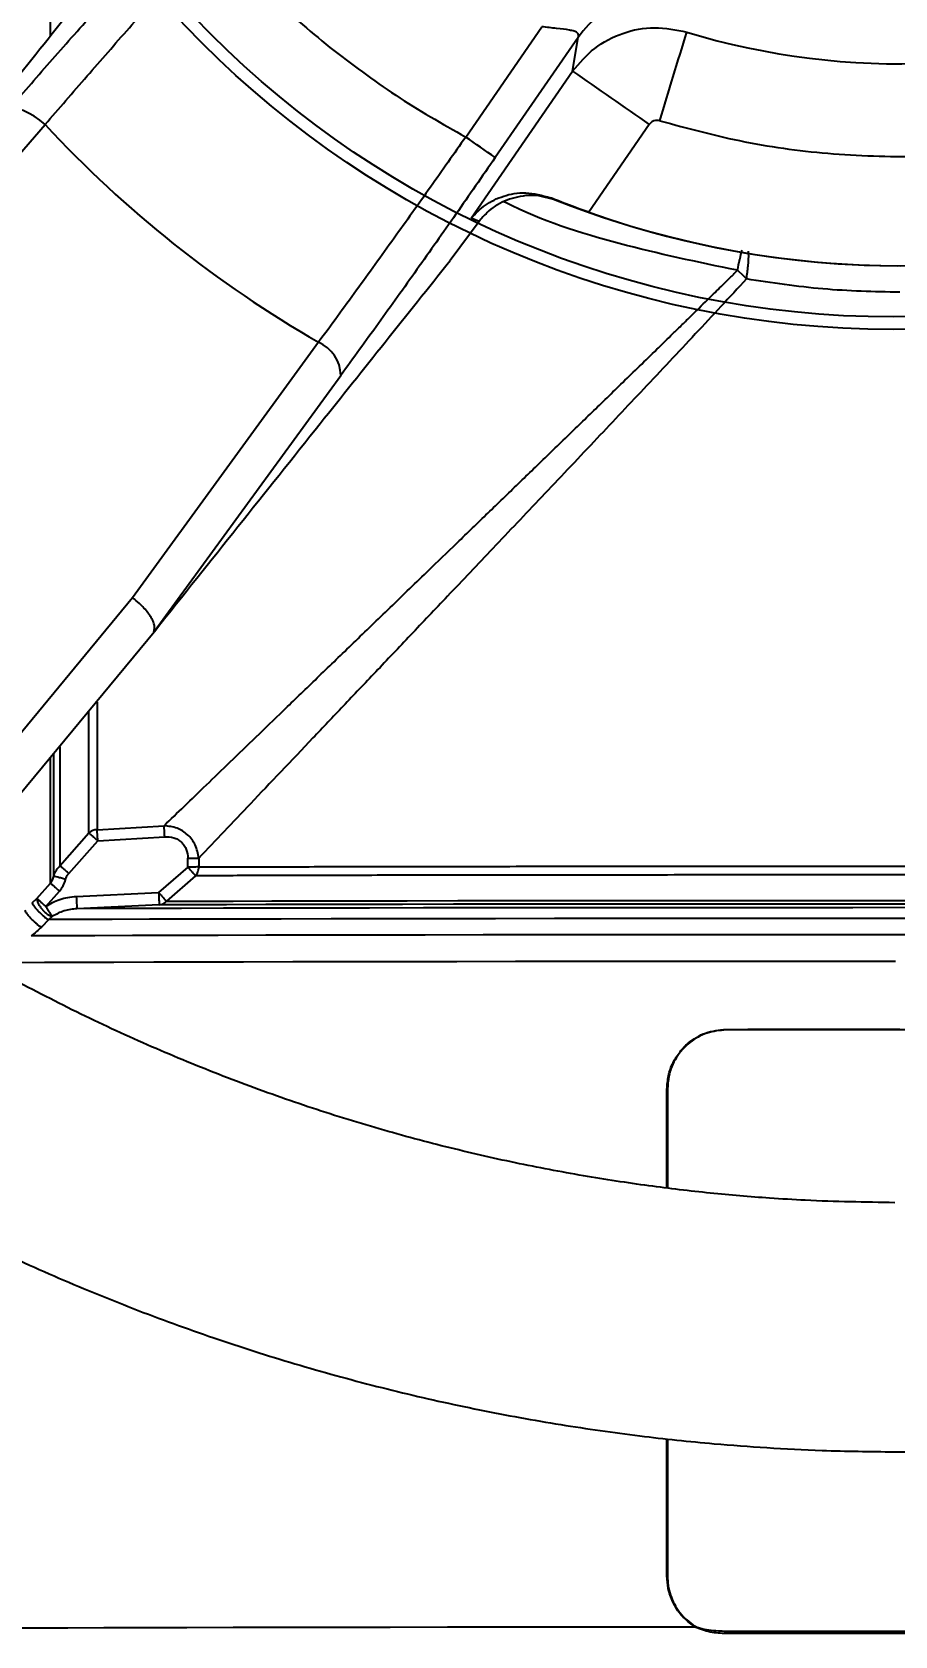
# Model space of a CAD drawing. Header units: millimetres. Extents: x 2136 to 4572, y 748 to 2471.
# Drawn here: x 3046.6 to 3115.9, y 1001 to 1129.7 of the extents above; entities that cross this region are included whole.
import ezdxf

# ---------------------------------------------------------------- set-up
doc = ezdxf.new("R2010")
doc.units = ezdxf.units.MM
doc.layers.add('AM_5', color=3, linetype='Continuous', lineweight=25)
doc.styles.add('SLDTEXTSTYLE1', font='txt.shx', dxfattribs={"width": 0.7, "bigfont": 'gbcbig.shx'})
doc.dimstyles.new('SLDDIMSTYLE12$0', dxfattribs={"dimtxt": 12, "dimasz": 10, "dimexe": 0, "dimexo": 0.0625, "dimgap": 0.875, "dimtad": 1, "dimdec": 1, "dimlfac": 1.8, "dimrnd": 1e-09, "dimzin": 12, "dimdsep": 46, "dimtxsty": 'SLDTEXTSTYLE1', "dimcen": 0.09, "dimdle": 8.16, "dimclrd": 3, "dimclre": 3, "dimadec": 0, "dimazin": 3, "dimtfac": 1, "dimtdec": 1, "dimtofl": 0, "dimtmove": 0, "dimatfit": 3, "dimfxl": 0, "dimfrac": 2, "dimtolj": 1, "dimlwd": 5, "dimlwe": 5, "dimarcsym": 0})

# ---------------------------------------------------------------- blocks, each defined once
blk = doc.blocks.new('*D74')
at = {"layer": 'AM_5', "color": 3, "lineweight": 5, "transparency": 16777216}
blk.add_line((3115.95, 1184.34), (2927.96, 1184.34), dxfattribs=at)
at = {"layer": 'AM_5', "color": 3, "linetype": 'Continuous', "lineweight": 5, "transparency": 16777216}
for p, q in [((2927.96, 1174.34), (2927.96, 952.73)), ((3070.2, 942.73), (2927.96, 942.73))]:
    blk.add_line(p, q, dxfattribs=at)
at = {"layer": 'AM_5', "color": 3, "transparency": 16777216}
for points in [[(2926.29, 1174.34), (2929.62, 1174.34), (2927.96, 1184.34)], [(2926.29, 952.73), (2929.62, 952.73), (2927.96, 942.73)]]:
    blk.add_solid(points, dxfattribs=at)
at = {"layer": 'Defpoints', "color": 0, "transparency": 16777216}
for p in [(3116.01, 1184.34), (2927.96, 942.73), (3070.27, 942.73)]:
    blk.add_point(p, dxfattribs=at)
at = {"layer": 'AM_5', "color": 0, "transparency": 16777216, "insert": (2921.08, 1010.01), "char_height": 12, "attachment_point": 5, "rotation": 90, "style": 'SLDTEXTSTYLE1'}
blk.add_mtext('\\A1;245', dxfattribs=at)

msp = doc.modelspace()

# ---------------------------------------------------------------- linework, layer by layer
at = {"color": 7, "linetype": 'Continuous', "lineweight": 25}
for p, q in [((3081.401, 1121.296), (3087.511, 1130.151)), ((3090.422, 1129.282), (3083.776, 1119.652)), ((3089.984, 1126.571), (3090.422, 1129.282)), ((3081.851, 1114.784), (3089.984, 1126.571)), ((3030.968, 1103.131), (3047.624, 1122.293)), ((3096.146, 1122.303), (3091.282, 1115.256)), ((3087.156, 1116.597), (3086.225, 1116.598)), ((3087.161, 1116.594), (3087.156, 1116.597)), ((3088.574, 1116.259), (3087.161, 1116.594)), ((3088.211, 1116.419), (3088.574, 1116.259)), ((3082.472, 1114.51), (3080.144, 1111.371)), ((3082.472, 1114.51), (3081.851, 1114.784)), ((3103.227, 1110.594), (3103.678, 1110.169)), ((3103.678, 1110.169), (3103.952, 1109.898)), ((3069.589, 1104.824), (3054.645, 1084.3)), ((3056.37, 1081.594), (3071.38, 1102.163)), ((3054.645, 1084.3), (3032.933, 1058.015)), ((3040.066, 1061.884), (3056.507, 1081.742)), ((3048.816, 1062.798), (3051.148, 1065.43)), ((3051.803, 1065.687), (3057.18, 1066.006)), ((3051.855, 1064.807), (3057.232, 1065.127)), ((3049.523, 1062.168), (3051.855, 1064.807)), ((3059.096, 1062.693), (3056.743, 1060.645)), ((3059.096, 1062.693), (3059.096, 1063.399)), ((3059.962, 1063.4), (3059.962, 1062.694)), ((3046.966, 1060.167), (3048.067, 1061.397)), ((3059.709, 1061.987), (3057.361, 1059.939)), ((3046.577, 1059.807), (3046.966, 1060.167)), ((3047.673, 1059.533), (3048.774, 1060.765)), ((3050.129, 1060.338), (3056.743, 1060.645)), ((3047.922, 1058.466), (3047.331, 1057.874)), ((3047.689, 1059.509), (3047.673, 1059.533)), ((3048.217, 1058.737), (3047.922, 1058.466)), ((3056.788, 1059.648), (3050.175, 1059.341)), ((3102.324, 1049.661), (3102.324, 1049.621)), ((3097.564, 1036.928), (3097.564, 1044.849)), ((3097.604, 1044.849), (3097.603, 1036.923)), ((3097.563, 1005.782), (3097.563, 1016.798)), ((3097.602, 1016.794), (3097.602, 1005.782)), ((3099.798, 1001.702), (3099.819, 1001.736)), ((3102.313, 1001.18), (3102.325, 1001.355))]:
    msp.add_line(p, q, dxfattribs=at)
at = {"color": 7, "linetype": 'Continuous', "lineweight": 25, "flags": 128}
for points in [[(3048.067, 1129.452), (3048.067, 1133.044), (3048.067, 1138.096), (3048.067, 1143.085), (3048.067, 1147.988), (3048.067, 1152.78)], [(3047.624, 1122.293), (3047.194, 1122.649), (3046.749, 1122.962), (3046.303, 1123.22), (3045.875, 1123.413), (3045.48, 1123.534), (3045.133, 1123.578), (3044.847, 1123.545), (3044.633, 1123.435)], [(3051.148, 1065.43), (3051.148, 1068.003), (3051.148, 1070.887), (3051.148, 1074.069), (3051.148, 1075.162)], [(3051.803, 1075.933), (3051.803, 1074.289), (3051.803, 1071.12), (3051.803, 1068.248), (3051.803, 1065.687)], [(3048.067, 1061.397), (3048.067, 1063.872), (3048.067, 1066.655), (3048.067, 1069.733), (3048.067, 1071.458)], [(3048.317, 1061.96), (3048.317, 1064.418), (3048.317, 1067.175), (3048.317, 1070.218), (3048.317, 1071.745)], [(3048.816, 1072.341), (3048.816, 1071.416), (3048.816, 1068.232), (3048.816, 1065.354), (3048.816, 1062.798)], [(3050.129, 1060.338), (3050.138, 1060.146), (3050.146, 1059.961), (3050.154, 1059.791), (3050.161, 1059.64), (3050.167, 1059.516), (3050.172, 1059.423), (3050.174, 1059.364), (3050.175, 1059.341)], [(3118.114, 1059.723), (3113.166, 1059.723), (3108.234, 1059.722), (3103.345, 1059.72), (3098.524, 1059.718), (3093.797, 1059.715), (3089.189, 1059.711), (3084.724, 1059.706), (3080.426, 1059.701), (3076.318, 1059.695), (3072.421, 1059.689), (3068.757, 1059.682), (3065.344, 1059.674), (3062.201, 1059.666), (3059.344, 1059.657), (3056.788, 1059.648)], [(3057.361, 1059.939), (3059.892, 1059.948), (3062.721, 1059.956), (3065.834, 1059.965), (3069.214, 1059.972), (3072.844, 1059.979), (3076.703, 1059.986), (3080.771, 1059.991), (3085.027, 1059.997), (3089.449, 1060.001), (3094.013, 1060.005), (3098.695, 1060.008), (3103.469, 1060.01), (3108.311, 1060.012), (3113.196, 1060.013), (3118.096, 1060.013)], [(3118.833, 1058.558), (3113.675, 1058.558), (3108.529, 1058.557), (3103.419, 1058.556), (3098.368, 1058.554), (3093.4, 1058.551), (3088.538, 1058.547), (3083.804, 1058.543), (3079.22, 1058.538), (3074.807, 1058.532), (3070.587, 1058.526), (3066.578, 1058.519), (3062.798, 1058.511), (3059.267, 1058.503), (3055.999, 1058.495), (3053.009, 1058.486), (3050.313, 1058.476), (3047.922, 1058.466)], [(3117.69, 1059.429), (3112.489, 1059.428), (3107.306, 1059.428), (3102.167, 1059.426), (3097.098, 1059.423), (3092.124, 1059.42), (3087.271, 1059.416), (3082.56, 1059.411), (3078.018, 1059.406), (3073.664, 1059.4), (3069.523, 1059.393), (3065.613, 1059.386), (3061.954, 1059.378), (3058.565, 1059.369), (3055.462, 1059.36), (3052.661, 1059.351), (3050.175, 1059.341)], [(3118.441, 1057.254), (3113.188, 1057.254), (3107.949, 1057.253), (3102.749, 1057.252), (3097.611, 1057.249), (3092.559, 1057.246), (3087.618, 1057.242), (3082.809, 1057.238), (3078.156, 1057.233), (3073.679, 1057.227), (3069.4, 1057.22), (3065.339, 1057.213), (3061.513, 1057.205), (3057.942, 1057.197), (3054.641, 1057.188), (3051.626, 1057.179), (3048.911, 1057.17), (3046.509, 1057.16)], [(3045.251, 1055.037), (3047.573, 1055.047), (3050.204, 1055.057), (3053.133, 1055.066), (3056.344, 1055.075), (3059.825, 1055.083), (3063.559, 1055.091), (3067.53, 1055.098), (3071.721, 1055.105), (3076.111, 1055.111), (3080.681, 1055.116), (3085.412, 1055.121), (3090.281, 1055.125), (3095.266, 1055.128), (3100.346, 1055.131), (3105.498, 1055.133), (3110.697, 1055.134), (3115.922, 1055.135)], [(3097.564, 1044.849), (3097.569, 1044.849), (3097.574, 1044.849), (3097.579, 1044.849), (3097.584, 1044.849), (3097.589, 1044.849), (3097.594, 1044.849), (3097.599, 1044.849), (3097.604, 1044.849)], [(3097.563, 1005.782), (3097.568, 1005.782), (3097.573, 1005.782), (3097.577, 1005.782), (3097.582, 1005.782), (3097.587, 1005.782), (3097.592, 1005.782), (3097.597, 1005.782), (3097.602, 1005.782)], [(3038.963, 1001.562), (3039.854, 1001.573), (3041.098, 1001.584), (3042.689, 1001.595), (3044.62, 1001.605), (3046.881, 1001.615), (3049.462, 1001.625), (3052.352, 1001.635), (3055.537, 1001.644), (3059.002, 1001.652), (3062.731, 1001.66), (3066.707, 1001.668), (3070.913, 1001.675), (3075.327, 1001.681), (3079.931, 1001.687), (3084.702, 1001.692), (3089.618, 1001.696), (3094.658, 1001.699), (3099.798, 1001.702)]]:
    msp.add_lwpolyline(points, dxfattribs=at)
at = {"color": 7, "linetype": 'Continuous', "lineweight": 25}
for radius in [78.5, 77.5]:
    msp.add_circle((3115.733, 1184.351), radius, dxfattribs=at)
for centre, radius, start, end in [((3116.254, 1185.988), 58.81, 253.09221, 329.91815), ((3116.254, 1185.977), 75, 250.55137, 332.45778), ((3097.181, 1124.503), 8.278, 72.79245, 144.73438), ((-826.644, 2316.872), 4101.365, 343.070862, 343.174801), ((3789.155, 2129.458), 1222.547, 235.11742, 235.46867), ((3116.254, 1186.045), 93.672, 222.88982, 240.12065), ((2814.415, 733.099), 471.146, 55.13015, 55.48148), ((3116.254, 1185.964), 75, 248.34145, 281.16149), ((3068.324, 1102.04), 3.059, 2.31011, 65.56225), ((3051.843, 1064.62), 1.067, 92.13356, 130.59749), ((3058.934, 1062.652), 1.021, 319.34999, 340.50208), ((3058.828, 1062.693), 1.135, 340.37219, 0.07572), ((3056.729, 1060.474), 0.828, 274.11758, 319.73569)]:
    msp.add_arc(centre, radius, start, end, dxfattribs=at)
for points, knots in [([(3115.821, 1015.745), (3118.381, 1015.77), (3121.962, 1015.805), (3127.231, 1016.084), (3131.695, 1016.419), (3137.012, 1016.985), (3142.581, 1017.758), (3148.394, 1018.768), (3154.365, 1020.024), (3160.441, 1021.535), (3166.579, 1023.305), (3172.744, 1025.34), (3178.908, 1027.639), (3185.045, 1030.204), (3191.133, 1033.035), (3197.152, 1036.128), (3203.085, 1039.483), (3208.914, 1043.095), (3214.624, 1046.961), (3220.2, 1051.075), (3225.627, 1055.432), (3230.893, 1060.026), (3235.984, 1064.851), (3240.889, 1069.899), (3245.596, 1075.161), (3250.093, 1080.631), (3254.372, 1086.3), (3258.42, 1092.157), (3262.23, 1098.194), (3265.792, 1104.399), (3269.097, 1110.764), (3272.138, 1117.277), (3274.907, 1123.926), (3277.397, 1130.7), (3279.603, 1137.588), (3281.517, 1144.577), (3283.136, 1151.654), (3284.454, 1158.808), (3285.467, 1166.025), (3286.171, 1173.292), (3286.564, 1180.596), (3286.643, 1187.924), (3286.406, 1195.262), (3285.852, 1202.597), (3284.979, 1209.915), (3283.789, 1217.202), (3282.281, 1224.444), (3280.456, 1231.629), (3278.316, 1238.742), (3275.862, 1245.769), (3273.097, 1252.698), (3270.024, 1259.514), (3266.647, 1266.205), (3262.969, 1272.757), (3258.996, 1279.157), (3254.731, 1285.392), (3250.18, 1291.45), (3245.348, 1297.318), (3240.241, 1302.985), (3234.864, 1308.437), (3229.417, 1313.485), (3223.944, 1318.137), (3218.486, 1322.407), (3212.861, 1326.449), (3207.079, 1330.257), (3201.152, 1333.826), (3195.089, 1337.148), (3188.904, 1340.218), (3182.607, 1343.031), (3176.213, 1345.583), (3169.738, 1347.869), (3163.2, 1349.886), (3156.625, 1351.628), (3150.053, 1353.093), (3143.559, 1354.274), (3137.269, 1355.172), (3131.746, 1355.755), (3126.863, 1356.123), (3122.039, 1356.362), (3116.064, 1356.479), (3110.547, 1356.369), (3105.278, 1356.097), (3100.814, 1355.76), (3095.498, 1355.195), (3089.929, 1354.421), (3084.115, 1353.411), (3078.144, 1352.155), (3072.068, 1350.645), (3065.93, 1348.874), (3059.765, 1346.84), (3053.601, 1344.54), (3047.465, 1341.975), (3041.376, 1339.145), (3035.357, 1336.051), (3029.424, 1332.696), (3023.595, 1329.084), (3017.885, 1325.219), (3012.31, 1321.105), (3006.882, 1316.747), (3001.617, 1312.153), (2996.525, 1307.329), (2991.621, 1302.281), (2986.914, 1297.018), (2982.416, 1291.548), (2978.138, 1285.88), (2974.089, 1280.023), (2970.279, 1273.986), (2966.718, 1267.78), (2963.413, 1261.415), (2960.37, 1254.903), (2957.608, 1248.252), (2955.271, 1241.97), (2953.993, 1237.865), (2953.429, 1236.056)], [0, 0, 0, 0, 0.01020738, 0.01427401, 0.02103699, 0.02805607, 0.03558666, 0.0434511, 0.05157826, 0.05991132, 0.06840986, 0.07704394, 0.08579098, 0.09463359, 0.10355821, 0.11255405, 0.12161242, 0.13072624, 0.1398897, 0.14909794, 0.15834689, 0.16763314, 0.17695375, 0.18630622, 0.19568842, 0.20509849, 0.21453484, 0.22399606, 0.23348097, 0.24298851, 0.25251779, 0.26206801, 0.27163852, 0.28122873, 0.29083816, 0.30046642, 0.31011319, 0.31977821, 0.32946132, 0.33916239, 0.34888138, 0.35861831, 0.36837328, 0.37814642, 0.38793798, 0.39774825, 0.40757761, 0.41742653, 0.42729557, 0.4371854, 0.4470968, 0.45703069, 0.46698816, 0.47697044, 0.48697902, 0.49701559, 0.50708218, 0.51718117, 0.52731537, 0.53748817, 0.54770366, 0.5569145, 0.56612256, 0.57532659, 0.5845258, 0.59371913, 0.60290519, 0.61208206, 0.62124705, 0.63039624, 0.63952364, 0.64861966, 0.65766788, 0.66663751, 0.67546331, 0.68397889, 0.69196332, 0.69760555, 0.70350123, 0.71121989, 0.72142727, 0.72549391, 0.73225688, 0.73927596, 0.74680655, 0.754671, 0.76279816, 0.77113122, 0.77962976, 0.78826384, 0.79701087, 0.80585349, 0.81477811, 0.82377394, 0.83283231, 0.84194614, 0.85110959, 0.86031783, 0.86956679, 0.87885303, 0.88817364, 0.89752611, 0.90690831, 0.91631839, 0.92575473, 0.93521596, 0.94470086, 0.95420841, 0.96373768, 0.97328791, 0.98285841, 0.99244862, 1, 1, 1, 1]), ([(2945.951, 1187.237), (2945.935, 1186.245), (2945.879, 1182.806), (2946.116, 1176.917), (2946.654, 1169.583), (2947.531, 1162.265), (2948.72, 1154.978), (2950.228, 1147.735), (2952.053, 1140.551), (2954.194, 1133.438), (2956.648, 1126.41), (2959.412, 1119.482), (2962.485, 1112.665), (2965.862, 1105.975), (2969.54, 1099.423), (2973.514, 1093.023), (2977.779, 1086.787), (2982.33, 1080.729), (2987.162, 1074.861), (2992.269, 1069.195), (2997.645, 1063.742), (3003.092, 1058.695), (3008.565, 1054.042), (3014.024, 1049.773), (3019.649, 1045.73), (3025.43, 1041.922), (3031.358, 1038.354), (3037.42, 1035.032), (3043.606, 1031.962), (3049.902, 1029.148), (3056.296, 1026.596), (3062.771, 1024.31), (3069.309, 1022.294), (3075.884, 1020.551), (3082.457, 1019.087), (3088.951, 1017.905), (3095.24, 1017.008), (3100.764, 1016.424), (3105.647, 1016.058), (3110.471, 1015.811), (3113.885, 1015.769), (3115.821, 1015.745)], [0, 0, 0, 0, 0.01109766, 0.03845632, 0.06586598, 0.09332727, 0.12084104, 0.14840835, 0.17603052, 0.20370911, 0.23144601, 0.25924341, 0.28710389, 0.31503048, 0.34302669, 0.37109662, 0.39924508, 0.42747773, 0.45580122, 0.48422349, 0.51275401, 0.54140426, 0.56723687, 0.59306169, 0.61887522, 0.6446752, 0.67045871, 0.69622182, 0.72195917, 0.74766321, 0.77332291, 0.7989215, 0.8244321, 0.84980864, 0.87496476, 0.89971751, 0.9236002, 0.94599323, 0.96181736, 0.97835234, 1, 1, 1, 1]), ([(3096.99, 1122.601), (3099.254, 1121.988), (3103.833, 1120.748), (3110.978, 1119.824), (3118.345, 1119.629), (3125.834, 1120.288), (3133.307, 1121.817), (3140.589, 1124.211), (3147.548, 1127.429), (3154.055, 1131.407), (3159.981, 1136.034), (3165.235, 1141.202), (3169.829, 1146.752), (3172.332, 1150.782), (3173.569, 1152.774)], [0, 0, 0, 0, 0.079193, 0.1601594, 0.2427828, 0.3278545, 0.4136411, 0.5, 0.5863536, 0.6721403, 0.7572171, 0.8398354, 0.9208043, 1, 1, 1, 1]), ([(3044.633, 1123.435), (3045.748, 1124.716), (3047.98, 1127.279), (3051.521, 1131.277), (3055.164, 1135.344), (3057.646, 1138.073), (3058.891, 1139.442)], [0, 0, 0, 0, 0.2492462, 0.4987214, 0.7485201, 1, 1, 1, 1]), ([(3047.624, 1122.293), (3048.738, 1123.585), (3050.926, 1126.123), (3054.334, 1130.008), (3057.693, 1133.797), (3059.928, 1136.284), (3061.023, 1137.502)], [0, 0, 0, 0, 0.2645644, 0.5194287, 0.7645782, 1, 1, 1, 1]), ([(3028.062, 1104.364), (3032.478, 1109.9), (3040.364, 1119.785), (3048.299, 1129.731), (3051.79, 1134.108)], [0, 0, 0, 0, 0.56000043, 1, 1, 1, 1]), ([(3090.422, 1129.282), (3090.449, 1129.357), (3090.502, 1129.503), (3090.385, 1129.676), (3090.122, 1129.798), (3089.599, 1129.914), (3088.712, 1130), (3087.915, 1130.1), (3087.511, 1130.151)], [0, 0, 0, 0, 0.1251651, 0.2440023, 0.362149, 0.4834229, 0.7377951, 1, 1, 1, 1]), ([(3089.984, 1126.571), (3090.539, 1127.227), (3091.651, 1128.541), (3093.992, 1129.732), (3096.583, 1130.247), (3098.293, 1129.896), (3099.15, 1129.721)], [0, 0, 0, 0, 0.248705, 0.4981896, 0.7483774, 1, 1, 1, 1]), ([(3096.99, 1122.601), (3096.911, 1122.617), (3096.754, 1122.649), (3096.515, 1122.601), (3096.3, 1122.488), (3096.197, 1122.365), (3096.146, 1122.303)], [0, 0, 0, 0, 0.2507416, 0.5006286, 0.7498502, 1, 1, 1, 1]), ([(3081.401, 1121.296), (3080.46, 1119.955), (3078.54, 1117.217), (3075.603, 1113.094), (3072.581, 1108.9), (3070.599, 1106.2), (3069.589, 1104.824)], [0, 0, 0, 0, 0.2354209, 0.48057, 0.7354347, 1, 1, 1, 1]), ([(3083.776, 1119.652), (3082.722, 1118.13), (3080.622, 1115.097), (3077.477, 1110.634), (3074.376, 1106.286), (3072.378, 1103.537), (3071.38, 1102.163)], [0, 0, 0, 0, 0.2514799, 0.5012785, 0.7507527, 1, 1, 1, 1]), ([(3081.851, 1114.784), (3082.205, 1115.156), (3082.912, 1115.9), (3084.405, 1116.608), (3086.181, 1116.965), (3087.534, 1116.601), (3088.211, 1116.419)], [0, 0, 0, 0, 0.2505535, 0.5002592, 0.7500542, 1, 1, 1, 1]), ([(3086.225, 1116.598), (3085.638, 1116.485), (3084.465, 1116.259), (3083.234, 1115.419), (3082.678, 1114.756), (3082.472, 1114.51)], [0, 0, 0, 0, 0.3869803, 0.7723493, 1, 1, 1, 1]), ([(3091.282, 1115.256), (3090.45, 1115.559), (3089.383, 1115.947), (3088.422, 1116.334), (3088.211, 1116.419)], [0, 0, 0, 0, 0.7808049, 1, 1, 1, 1]), ([(3103.227, 1110.594), (3100.047, 1111.255), (3093.701, 1112.573), (3087.43, 1114.588), (3084.495, 1116.078), (3084.445, 1116.104)], [0, 0, 0, 0, 0.4968488, 0.9914439, 1, 1, 1, 1]), ([(3056.507, 1081.742), (3060.906, 1087.257), (3068.762, 1097.104), (3076.666, 1107.012), (3080.144, 1111.371)], [0, 0, 0, 0, 0.5600002, 1, 1, 1, 1]), ([(3103.227, 1110.594), (3103.289, 1110.899), (3103.415, 1111.528), (3103.538, 1111.982), (3103.601, 1112.216)], [0, 0, 0, 0, 0.4857374, 1, 1, 1, 1]), ([(3103.952, 1109.898), (3104.001, 1110.256), (3104.104, 1110.998), (3104.148, 1111.801), (3104.111, 1112.071), (3104.103, 1112.129)], [0, 0, 0, 0, 0.4219411, 0.8761108, 1, 1, 1, 1]), ([(3057.18, 1066.006), (3057.715, 1066.523), (3058.803, 1067.573), (3060.584, 1069.291), (3062.503, 1071.144), (3064.57, 1073.14), (3066.837, 1075.328), (3069.327, 1077.73), (3072.057, 1080.364), (3074.988, 1083.192), (3077.796, 1085.903), (3080.445, 1088.46), (3082.859, 1090.791), (3085.314, 1093.164), (3087.817, 1095.584), (3089.894, 1097.594), (3091.556, 1099.205), (3092.77, 1100.382), (3094.045, 1101.619), (3095.379, 1102.915), (3096.469, 1103.975), (3097.31, 1104.794), (3097.902, 1105.371), (3098.548, 1106.001), (3099.249, 1106.686), (3100.174, 1107.591), (3101.192, 1108.589), (3102.172, 1109.553), (3102.776, 1110.149), (3103.091, 1110.459), (3103.191, 1110.559), (3103.227, 1110.594)], [0, 0, 0, 0, 0.046815, 0.0951103, 0.144924, 0.1962908, 0.2492415, 0.3076599, 0.3687368, 0.4324948, 0.4989523, 0.5474914, 0.5980276, 0.6477144, 0.6969811, 0.7488148, 0.7716581, 0.7956054, 0.8206552, 0.8468061, 0.8740566, 0.8845335, 0.8960667, 0.9086554, 0.922299, 0.9369964, 0.9626405, 0.9816845, 0.994136, 0.9978912, 1, 1, 1, 1]), ([(3103.952, 1109.898), (3102.581, 1108.423), (3099.819, 1105.452), (3095.719, 1101.097), (3091.595, 1096.726), (3087.549, 1092.453), (3083.631, 1088.319), (3080.124, 1084.623), (3076.992, 1081.325), (3074.197, 1078.382), (3071.582, 1075.629), (3068.151, 1072.018), (3064.112, 1067.77), (3061.311, 1064.82), (3059.962, 1063.4)], [0, 0, 0, 0, 0.0838137, 0.1688192, 0.2514311, 0.3390822, 0.4223802, 0.5013551, 0.5674319, 0.6310507, 0.6922419, 0.7510397, 0.8801277, 1, 1, 1, 1]), ([(3116.254, 1108.834), (3114.192, 1108.879), (3110.04, 1108.971), (3105.99, 1109.588), (3103.952, 1109.898)], [0, 0, 0, 0, 0.4968173, 1, 1, 1, 1]), ([(3056.37, 1081.594), (3056.406, 1081.746), (3056.461, 1081.981), (3056.305, 1082.428), (3056.039, 1082.921), (3055.568, 1083.507), (3055.055, 1083.979), (3054.764, 1084.21), (3054.676, 1084.277), (3054.645, 1084.3)], [0, 0, 0, 0, 0.2389954, 0.3678324, 0.4996781, 0.7489725, 0.9246806, 0.9739408, 1, 1, 1, 1]), ([(3056.507, 1081.742), (3056.483, 1081.712), (3056.434, 1081.651), (3056.384, 1081.593), (3056.365, 1081.576), (3056.363, 1081.581), (3056.368, 1081.591), (3056.37, 1081.594)], [0, 0, 0, 0, 0.3325712, 0.6879646, 0.8313814, 0.949784, 1, 1, 1, 1]), ([(3051.148, 1065.43), (3051.18, 1065.403), (3051.244, 1065.346), (3051.413, 1065.197), (3051.621, 1065.013), (3051.775, 1064.877), (3051.855, 1064.807)], [0, 0, 0, 0, 0.2436742, 0.4995317, 0.7402218, 1, 1, 1, 1]), ([(3051.855, 1064.807), (3051.85, 1064.895), (3051.84, 1065.074), (3051.825, 1065.326), (3051.812, 1065.542), (3051.806, 1065.64), (3051.803, 1065.687)], [0, 0, 0, 0, 0.2454242, 0.5000022, 0.7589463, 1, 1, 1, 1]), ([(3059.962, 1063.4), (3059.895, 1063.769), (3059.768, 1064.475), (3059.107, 1065.323), (3058.219, 1065.888), (3057.535, 1065.966), (3057.18, 1066.006)], [0, 0, 0, 0, 0.2663901, 0.5098892, 0.7453095, 1, 1, 1, 1]), ([(3057.232, 1065.127), (3057.227, 1065.215), (3057.216, 1065.394), (3057.201, 1065.644), (3057.188, 1065.86), (3057.183, 1065.958), (3057.18, 1066.006)], [0, 0, 0, 0, 0.2454989, 0.5000768, 0.7546143, 1, 1, 1, 1]), ([(3057.232, 1065.127), (3057.476, 1065.12), (3057.842, 1065.109), (3058.286, 1064.913), (3058.576, 1064.703), (3058.809, 1064.431), (3059.039, 1064.005), (3059.073, 1063.641), (3059.096, 1063.399)], [0, 0, 0, 0, 0.2521275, 0.3779391, 0.5007289, 0.6233866, 0.7488517, 1, 1, 1, 1]), ([(3048.317, 1061.96), (3048.38, 1062.127), (3048.496, 1062.436), (3048.716, 1062.684), (3048.816, 1062.798)], [0, 0, 0, 0, 0.5425488, 1, 1, 1, 1]), ([(3049.523, 1062.168), (3049.45, 1062.234), (3049.298, 1062.369), (3049.088, 1062.556), (3048.912, 1062.712), (3048.848, 1062.769), (3048.816, 1062.798)], [0, 0, 0, 0, 0.238008, 0.4918756, 0.7501051, 1, 1, 1, 1]), ([(3059.709, 1061.987), (3059.681, 1062.019), (3059.623, 1062.085), (3059.474, 1062.257), (3059.293, 1062.466), (3059.161, 1062.619), (3059.096, 1062.693)], [0, 0, 0, 0, 0.2438677, 0.49954771, 0.75547028, 1, 1, 1, 1]), ([(3048.067, 1061.397), (3048.119, 1061.477), (3048.233, 1061.652), (3048.287, 1061.851), (3048.317, 1061.96)], [0, 0, 0, 0, 0.4552726, 1, 1, 1, 1]), ([(3048.067, 1061.397), (3048.097, 1061.37), (3048.158, 1061.315), (3048.327, 1061.164), (3048.539, 1060.974), (3048.697, 1060.834), (3048.774, 1060.765)], [0, 0, 0, 0, 0.2380919, 0.4920716, 0.750311, 1, 1, 1, 1]), ([(3049.274, 1061.7), (3049.162, 1061.73), (3048.93, 1061.793), (3048.625, 1061.876), (3048.397, 1061.938), (3048.343, 1061.953), (3048.317, 1061.96)], [0, 0, 0, 0, 0.2417518, 0.499999, 0.7582468, 1, 1, 1, 1]), ([(3048.774, 1060.765), (3048.88, 1060.899), (3049.101, 1061.181), (3049.214, 1061.521), (3049.274, 1061.7)], [0, 0, 0, 0, 0.4756659, 1, 1, 1, 1]), ([(3049.274, 1061.7), (3049.302, 1061.786), (3049.358, 1061.957), (3049.469, 1062.099), (3049.523, 1062.168)], [0, 0, 0, 0, 0.5061903, 1, 1, 1, 1]), ([(3175.362, 1061.977), (3173.997, 1061.983), (3171.267, 1061.994), (3165.86, 1062.009), (3159.612, 1062.023), (3152.541, 1062.034), (3144.803, 1062.044), (3136.534, 1062.051), (3127.89, 1062.055), (3119.031, 1062.057), (3110.12, 1062.057), (3101.323, 1062.054), (3092.803, 1062.048), (3084.718, 1062.04), (3077.211, 1062.03), (3070.448, 1062.018), (3064.458, 1062.004), (3061.292, 1061.993), (3059.709, 1061.987)], [0, 0, 0, 0, 0.0625, 0.125, 0.1875, 0.25, 0.3125001, 0.3750001, 0.4375001, 0.5000001, 0.5625001, 0.6250001, 0.6875001, 0.75, 0.8125, 0.875, 0.9375, 1, 1, 1, 1]), ([(3046.578, 1059.807), (3046.598, 1059.763), (3046.638, 1059.677), (3046.786, 1059.478), (3046.969, 1059.265), (3047.172, 1059.053), (3047.384, 1058.851), (3047.597, 1058.669), (3047.794, 1058.524), (3047.879, 1058.486), (3047.922, 1058.466)], [0, 0, 0, 0, 0.131037, 0.2621403, 0.3866575, 0.4997396, 0.6131643, 0.7379157, 0.8690833, 1, 1, 1, 1]), ([(3046.966, 1060.167), (3046.968, 1060.11), (3046.972, 1059.996), (3047.065, 1059.764), (3047.211, 1059.512), (3047.344, 1059.35), (3047.41, 1059.269)], [0, 0, 0, 0, 0.25, 0.5, 0.75, 1, 1, 1, 1]), ([(3046.966, 1060.167), (3046.996, 1060.14), (3047.058, 1060.084), (3047.23, 1059.929), (3047.442, 1059.74), (3047.597, 1059.601), (3047.673, 1059.533)], [0, 0, 0, 0, 0.24378911, 0.49999481, 0.7562033, 1, 1, 1, 1]), ([(3047.673, 1059.533), (3048.041, 1059.745), (3048.802, 1060.186), (3049.676, 1060.286), (3050.129, 1060.338)], [0, 0, 0, 0, 0.4826701, 1, 1, 1, 1]), ([(3056.743, 1060.645), (3056.808, 1060.57), (3056.942, 1060.417), (3057.125, 1060.207), (3057.276, 1060.035), (3057.333, 1059.97), (3057.361, 1059.939)], [0, 0, 0, 0, 0.2440869, 0.5, 0.7559131, 1, 1, 1, 1]), ([(3056.743, 1060.645), (3056.748, 1060.521), (3056.757, 1060.331), (3056.767, 1060.101), (3056.775, 1059.943), (3056.781, 1059.814), (3056.786, 1059.688), (3056.788, 1059.664), (3056.788, 1059.648)], [0, 0, 0, 0, 0.23988085, 0.36868246, 0.50010638, 0.63151483, 0.76027185, 1, 1, 1, 1]), ([(3045.986, 1059.215), (3046.006, 1059.172), (3046.047, 1059.086), (3046.194, 1058.888), (3046.378, 1058.673), (3046.581, 1058.462), (3046.793, 1058.26), (3047.007, 1058.077), (3047.204, 1057.932), (3047.289, 1057.894), (3047.331, 1057.874)], [0, 0, 0, 0, 0.13092068, 0.26204689, 0.38670586, 0.50000002, 0.61329416, 0.73795311, 0.86907932, 1, 1, 1, 1]), ([(3047.411, 1059.268), (3047.482, 1059.192), (3047.625, 1059.04), (3047.849, 1058.868), (3048.059, 1058.754), (3048.164, 1058.742), (3048.217, 1058.737)], [0, 0, 0, 0, 0.25, 0.5, 0.75, 1, 1, 1, 1]), ([(3048.217, 1058.737), (3048.198, 1058.765), (3048.157, 1058.824), (3048.033, 1059.006), (3047.872, 1059.241), (3047.75, 1059.421), (3047.689, 1059.509)], [0, 0, 0, 0, 0.2352392, 0.4885379, 0.7480169, 1, 1, 1, 1]), ([(3050.175, 1059.341), (3049.828, 1059.305), (3049.136, 1059.233), (3048.522, 1058.902), (3048.217, 1058.737)], [0, 0, 0, 0, 0.5026251, 1, 1, 1, 1]), ([(3047.331, 1057.874), (3047.203, 1057.751), (3046.939, 1057.497), (3046.655, 1057.274), (3046.509, 1057.16)], [0, 0, 0, 0, 0.4845227, 1, 1, 1, 1]), ([(3115.872, 1035.745), (3113.471, 1035.783), (3110.113, 1035.835), (3105.17, 1036.139), (3100.981, 1036.496), (3095.994, 1037.087), (3090.773, 1037.887), (3085.327, 1038.924), (3079.739, 1040.208), (3074.059, 1041.746), (3068.331, 1043.544), (3062.587, 1045.604), (3056.858, 1047.93), (3051.163, 1050.512), (3045.542, 1053.381), (3041.619, 1055.513), (3039.616, 1056.755), (3039.416, 1056.879)], [0, 0, 0, 0, 0.089708, 0.1255093, 0.1850415, 0.2468399, 0.3131505, 0.3824082, 0.4539863, 0.5273844, 0.6022463, 0.6783085, 0.7553722, 0.8332846, 0.9119262, 0.9912022, 1, 1, 1, 1]), ([(3097.564, 1044.849), (3097.588, 1045.216), (3097.635, 1045.952), (3098.016, 1046.98), (3098.565, 1047.861), (3099.409, 1048.727), (3100.654, 1049.488), (3101.76, 1049.603), (3102.324, 1049.661)], [0, 0, 0, 0, 0.1449549, 0.2910724, 0.4299257, 0.5563605, 0.7741136, 1, 1, 1, 1]), ([(3102.324, 1049.621), (3101.805, 1049.57), (3100.752, 1049.468), (3099.338, 1048.66), (3098.258, 1047.447), (3097.685, 1046.095), (3097.627, 1045.203), (3097.604, 1044.849)], [0, 0, 0, 0, 0.2102351, 0.4264966, 0.6435643, 0.8586814, 1, 1, 1, 1]), ([(3119.745, 1049.624), (3119.281, 1049.624), (3116.781, 1049.624), (3112.492, 1049.623), (3107.137, 1049.622), (3103.85, 1049.621), (3102.324, 1049.621)], [0, 0, 0, 0, 0.0795402, 0.4291267, 0.7348427, 1, 1, 1, 1]), ([(3099.798, 1001.702), (3099.426, 1001.984), (3098.709, 1002.525), (3098.014, 1003.627), (3097.626, 1004.725), (3097.583, 1005.447), (3097.563, 1005.782)], [0, 0, 0, 0, 0.2893167, 0.5568608, 0.7943592, 1, 1, 1, 1]), ([(3097.602, 1005.782), (3097.614, 1005.521), (3097.639, 1005), (3097.834, 1004.239), (3098.14, 1003.521), (3098.574, 1002.845), (3099.126, 1002.225), (3099.588, 1001.899), (3099.819, 1001.736)], [0, 0, 0, 0, 0.1613102, 0.3226214, 0.4839277, 0.6452256, 0.8226208, 1, 1, 1, 1]), ([(3099.819, 1001.736), (3099.941, 1001.692), (3100.541, 1001.475), (3101.396, 1001.38), (3102.114, 1001.361), (3102.325, 1001.355)], [0, 0, 0, 0, 0.1536637, 0.751965, 1, 1, 1, 1]), ([(3099.798, 1001.702), (3100.206, 1001.548), (3101.015, 1001.241), (3101.883, 1001.2), (3102.313, 1001.18)], [0, 0, 0, 0, 0.5043797, 1, 1, 1, 1]), ([(3102.313, 1001.18), (3105.338, 1001.181), (3111.374, 1001.182), (3120.527, 1001.183), (3129.569, 1001.181), (3138.397, 1001.178), (3146.889, 1001.174), (3153.733, 1001.169), (3159.19, 1001.164), (3163.543, 1001.159), (3168.001, 1001.153), (3172.48, 1001.147), (3176.614, 1001.14), (3180.354, 1001.132), (3183.672, 1001.124), (3186.707, 1001.115), (3189.36, 1001.105), (3191.595, 1001.094), (3192.573, 1001.086), (3193.072, 1001.083)], [0, 0, 0, 0, 0.0746907, 0.1490623, 0.2231148, 0.2968479, 0.3702616, 0.4433557, 0.4832428, 0.5266364, 0.5735359, 0.623941, 0.6778511, 0.7254581, 0.7754993, 0.8279744, 0.882883, 0.940225, 1, 1, 1, 1]), ([(3102.325, 1001.355), (3102.608, 1001.355), (3104.993, 1001.356), (3109.246, 1001.357), (3114.787, 1001.358), (3118.195, 1001.358), (3119.745, 1001.358)], [0, 0, 0, 0, 0.0492708, 0.4154482, 0.7342272, 1, 1, 1, 1])]:
    msp.add_open_spline(points, degree=3, knots=knots, dxfattribs=at)
for points in [[(3061.023, 1137.502), (3062.5, 1135.895), (3065.454, 1132.679), (3068.81, 1129.886), (3070.488, 1128.49)], [(3070.488, 1128.49), (3072.227, 1127.169), (3075.704, 1124.528), (3079.502, 1122.373), (3081.401, 1121.296)], [(3059.096, 1063.399), (3059.183, 1063.399), (3059.358, 1063.399), (3059.601, 1063.399), (3059.814, 1063.399), (3059.913, 1063.4), (3059.962, 1063.4)], [(3059.962, 1062.694), (3059.913, 1062.694), (3059.814, 1062.694), (3059.601, 1062.693), (3059.358, 1062.693), (3059.184, 1062.693), (3059.096, 1062.693)], [(3059.962, 1062.694), (3061.538, 1062.7), (3064.691, 1062.71), (3070.654, 1062.724), (3077.386, 1062.737), (3084.859, 1062.747), (3092.908, 1062.755), (3101.39, 1062.76), (3110.148, 1062.763), (3119.019, 1062.764), (3127.838, 1062.762), (3136.443, 1062.757), (3144.674, 1062.75), (3152.378, 1062.741), (3159.418, 1062.729), (3165.637, 1062.716), (3171.02, 1062.701), (3173.738, 1062.689), (3175.097, 1062.684)], [(3102.324, 1049.661), (3104.631, 1049.662), (3109.247, 1049.663), (3113.918, 1049.663), (3116.254, 1049.663)]]:
    msp.add_open_spline(points, degree=3, dxfattribs=at)

# ---------------------------------------------------------------- dimensions: what is measured, and where the dimension line sits
at = {"layer": 'AM_5'}
dim = msp.add_linear_dim(base=(2927.956, 942.729), p1=(3116.012, 1184.341), p2=(3070.267, 942.729), angle=90, text='245', dimstyle='SLDDIMSTYLE12$0', override={"dimlfac": 1}, dxfattribs=at)
dim.commit()
dim.dimension.update_dxf_attribs({"geometry": '*D74', "text_midpoint": (2927.956, 1010.011), "dimtype": 160})

doc.saveas('drawing.dxf')
